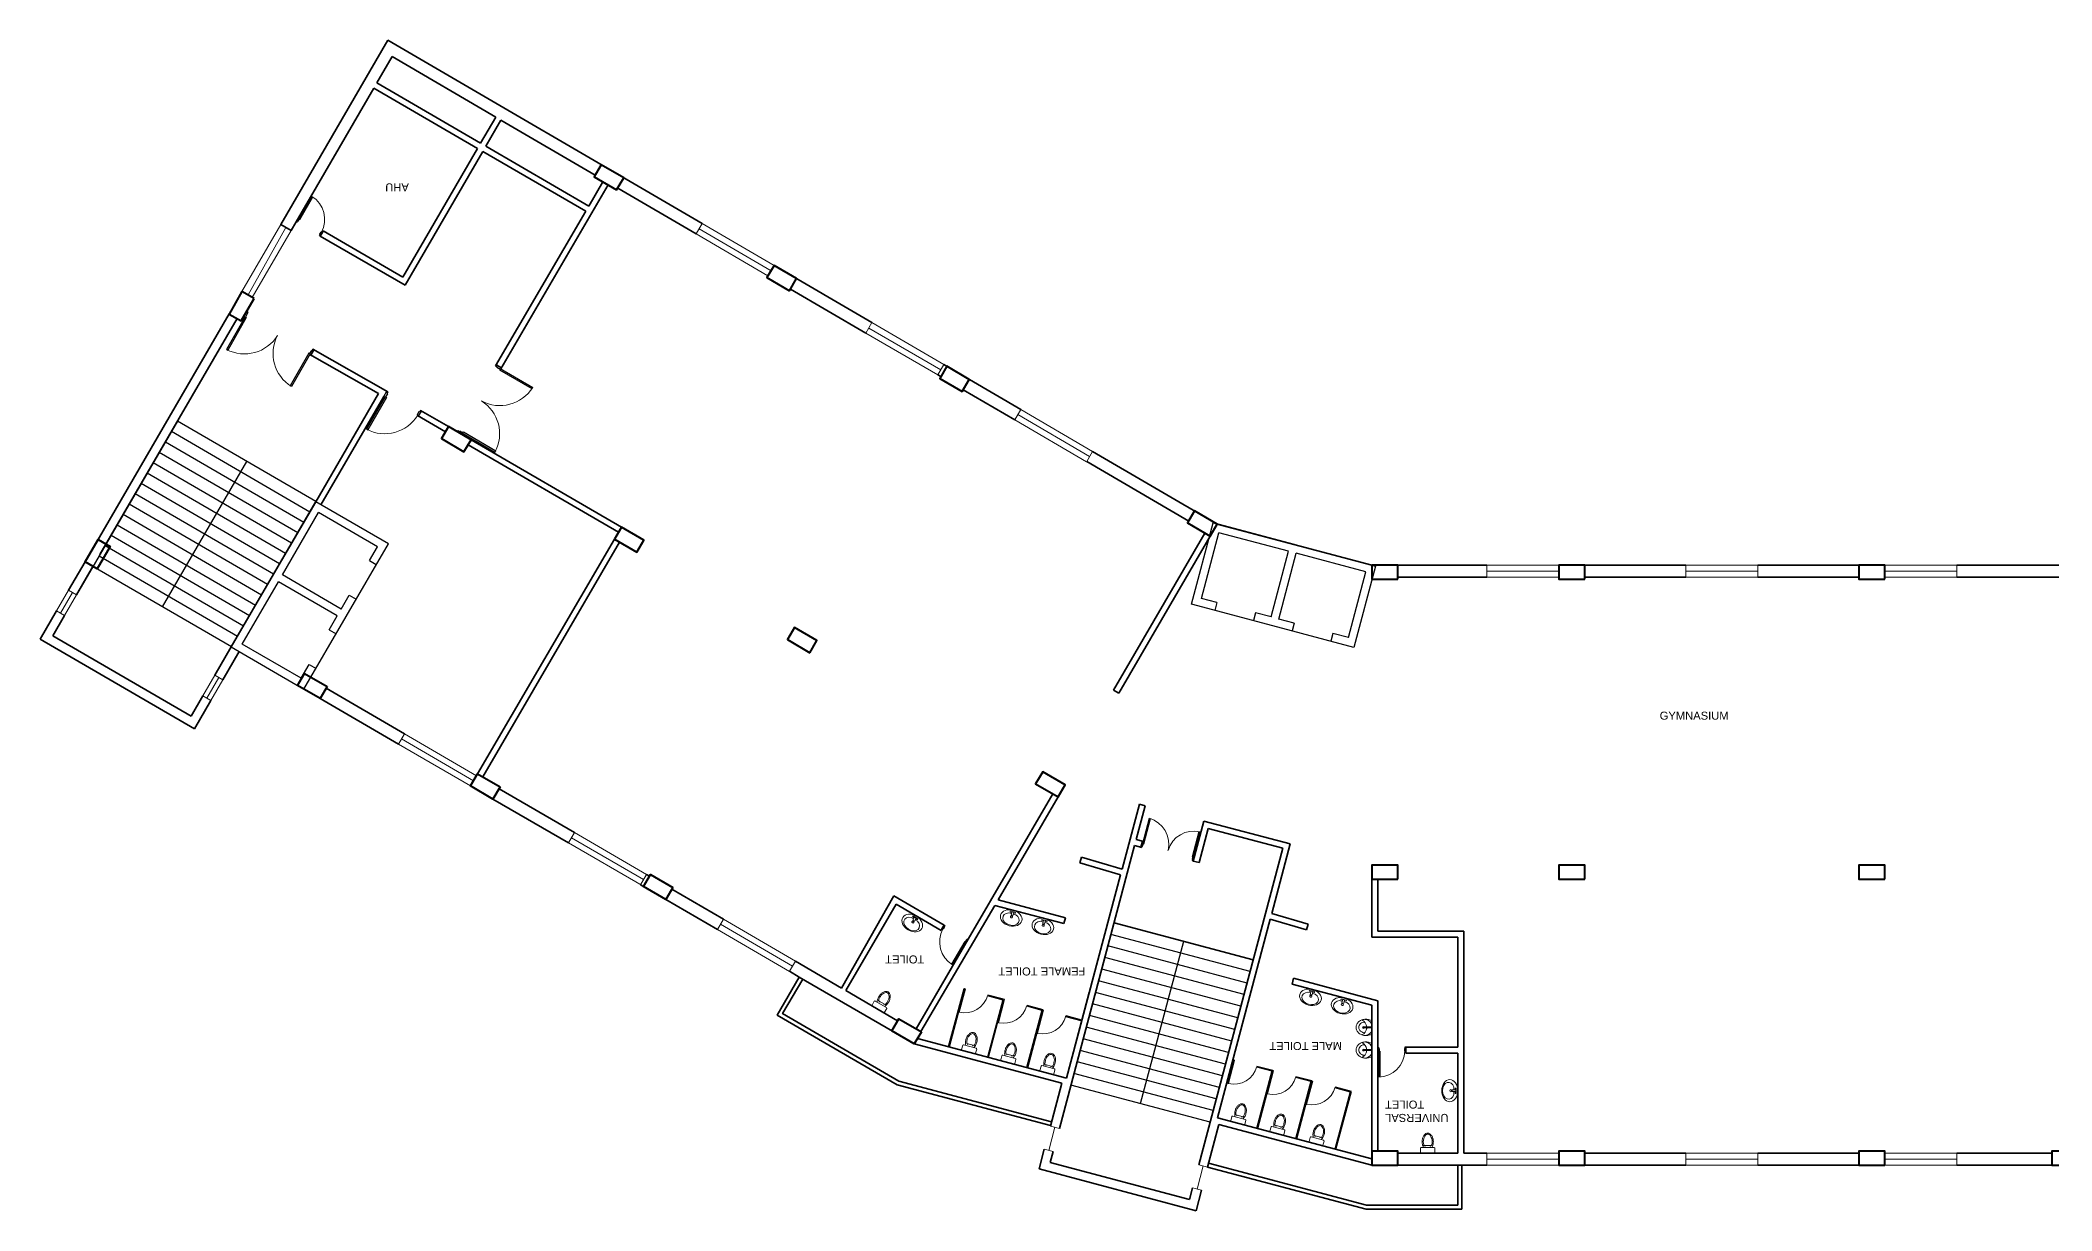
# Model space of a CAD drawing. Header units: millimetres. Extents: x 3079 to 579737, y 1565 to 1161826.
# Drawn here: x 4808 to 55095, y 34547 to 63805 of the extents above; entities that cross this region are included whole.
import ezdxf

# ---------------------------------------------------------------- set-up
doc = ezdxf.new("R2010")
doc.units = ezdxf.units.MM
for name, color, linetype, lineweight in [('1', 7, 'Continuous', 35), ('A_COL', 250, 'Continuous', 40), ('A_ELE1', 250, 'Continuous', 20), ('A_WIN-DOR', 250, 'Continuous', 30), ('DOOR', 250, 'Continuous', 15), ('IG-Area', 250, 'Continuous', 30), ('partition', 253, 'Continuous', 5), ('SILL', 251, 'Continuous', 18), ('TWOWHEELER', 250, 'Continuous', 9), ('WINDOW', 252, 'Continuous', 15)]:
    doc.layers.add(name, color=color, linetype=linetype, lineweight=lineweight)
doc.layers.add('FURNITURE', color=253, linetype='Continuous', lineweight=5, transparency=0.05)
doc.styles.get("Standard").update_dxf_attribs({"font": 'arial.ttf'})

msp = doc.modelspace()

# ---------------------------------------------------------------- linework, layer by layer
for p, q in [((8237, 54281), (5718, 49944)), ((11545, 52012), (8087, 54022)), ((11696, 52272), (8237, 54281)), ((11244, 51493), (7785, 53503)), ((11395, 51753), (7936, 53762)), ((10943, 50975), (7484, 52984)), ((11093, 51234), (7635, 53244)), ((9967, 53276), (7857, 49645)), ((10641, 50456), (7182, 52465)), ((10792, 50715), (7333, 52725)), ((10340, 49937), (6881, 51947)), ((10490, 50197), (7032, 52206)), ((9585, 48639), (11696, 52272)), ((11695, 52270), (10640, 50455)), ((10640, 50455), (11695, 52270)), ((10864, 50441), (11768, 51997)), ((13511, 51215), (11695, 52270)), ((13238, 51143), (11768, 51997)), ((10038, 49418), (6580, 51428)), ((10189, 49678), (6730, 51687)), ((33593, 49710), (34132, 51739)), ((33837, 49852), (34274, 51494)), ((34132, 51739), (36162, 51199)), ((36162, 51199), (34132, 51739)), ((36014, 51032), (34274, 51494)), ((9737, 48900), (6278, 50909)), ((9888, 49159), (6429, 51168)), ((12456, 49400), (13511, 51215)), ((13037, 50797), (13238, 51143)), ((13037, 50797), (13210, 50697)), ((35577, 49389), (36014, 51032)), ((35770, 49337), (36207, 50980)), ((36162, 51199), (38191, 50659)), ((37947, 50518), (36207, 50980)), ((9586, 48640), (6127, 50650)), ((10640, 50455), (9585, 48639)), ((12333, 49587), (10864, 50441)), ((37510, 48875), (37947, 50518)), ((38191, 50659), (37651, 48630)), ((9859, 48711), (10763, 50268)), ((12233, 49414), (10763, 50268)), ((12333, 49587), (12534, 49932)), ((12534, 49932), (12707, 49832)), ((34224, 49749), (33837, 49852)), ((5416, 49426), (5148, 48963)), ((11401, 47584), (12456, 49400)), ((12032, 49068), (12233, 49414)), ((35622, 49170), (33593, 49710)), ((34224, 49749), (34172, 49555)), ((35190, 49492), (35139, 49298)), ((35577, 49389), (35190, 49492)), ((36157, 49235), (35770, 49337)), ((12032, 49068), (12205, 48967)), ((37651, 48630), (35622, 49170)), ((36157, 49235), (36105, 49041)), ((37123, 48978), (37072, 48784)), ((37510, 48875), (37123, 48978)), ((9585, 48639), (11401, 47584)), ((11329, 47857), (9859, 48711)), ((11329, 47857), (11530, 48203)), ((11530, 48203), (11703, 48103)), ((35133, 40820), (31654, 41745)), ((35056, 40530), (31576, 41456)), ((32314, 37224), (33394, 41282)), ((34902, 39950), (31421, 40876)), ((34979, 40240), (31499, 41166)), ((34748, 39370), (31267, 40296)), ((34825, 39660), (31344, 40586)), ((34670, 39080), (31190, 40006)), ((34516, 38500), (31036, 39426)), ((34593, 38790), (31113, 39716)), ((34362, 37920), (30882, 38846)), ((34439, 38210), (30959, 39136)), ((34208, 37341), (30727, 38266)), ((34285, 37631), (30804, 38556)), ((34131, 37051), (30650, 37976)), ((34053, 36761), (30573, 37687)), ((34052, 36761), (30573, 37687))]:
    msp.add_line(p, q)
at = {"layer": '1'}
for p, q in [((13497, 63805), (10822, 59202)), ((13605, 63395), (13223, 62738)), ((21354, 59222), (13497, 63805)), ((16197, 61883), (13605, 63395)), ((13148, 62608), (11205, 59263)), ((15743, 61100), (13148, 62608)), ((15818, 61230), (13223, 62738)), ((16197, 61883), (15818, 61230)), ((16327, 61807), (15948, 61155)), ((18682, 60434), (16327, 61807)), ((15743, 61100), (13875, 57885)), ((15872, 61025), (13929, 57680)), ((18445, 59530), (15872, 61025)), ((18520, 59660), (15948, 61155)), ((19049, 60567), (19049, 60567)), ((19179, 60491), (19179, 60491)), ((19002, 60189), (16322, 55592)), ((18873, 60264), (18520, 59660)), ((21204, 58963), (19244, 60106)), ((18445, 59530), (16192, 55668)), ((10822, 59202), (11082, 59051)), ((11204, 59263), (11082, 59051)), ((11885, 59041), (11810, 58911)), ((13929, 57680), (11810, 58911)), ((13875, 57885), (11885, 59041)), ((25600, 56746), (23152, 58174)), ((25450, 56487), (23563, 57587)), ((9530, 56963), (5928, 50764)), ((9729, 56847), (6302, 50950)), ((9922, 56880), (9894, 56895)), ((9996, 57010), (9968, 57026)), ((13266, 54974), (11548, 55953)), ((11576, 55937), (11650, 56067)), ((13499, 55014), (11623, 56083)), ((16208, 55695), (16338, 55620)), ((27248, 55438), (27320, 55396)), ((29319, 54577), (27398, 55697)), ((11695, 52270), (13266, 54974)), ((11825, 52195), (13396, 54900)), ((13424, 54884), (13396, 54900)), ((29169, 54320), (27883, 55070)), ((14943, 54019), (14237, 54421)), ((15017, 54149), (14312, 54551)), ((15249, 54051), (15233, 54023)), ((15379, 53975), (15362, 53947)), ((15578, 53821), (19340, 51637)), ((15503, 53692), (19265, 51507)), ((34229, 51713), (31117, 53528)), ((30969, 53274), (33520, 51787)), ((15742, 45467), (19164, 51335)), ((33924, 51486), (31643, 47561)), ((34229, 51713), (31773, 47486)), ((34078, 51454), (34078, 51454)), ((38095, 50685), (34229, 51713)), ((15871, 45392), (19293, 51259)), ((5928, 50764), (5519, 50060)), ((6127, 50648), (5718, 49944)), ((6181, 50617), (6181, 50617)), ((38095, 50685), (40970, 50685)), ((38095, 50685), (40970, 50685)), ((38745, 50385), (40970, 50385)), ((42770, 50685), (45945, 50685)), ((42770, 50685), (42795, 50685)), ((43420, 50385), (45945, 50385)), ((47745, 50685), (50920, 50685)), ((47745, 50385), (50270, 50385)), ((50595, 50685), (50295, 50685)), ((50595, 50685), (50920, 50685)), ((52720, 50685), (55270, 50685)), ((52720, 50385), (55270, 50385)), ((5217, 49541), (4808, 48837)), ((5416, 49426), (5123, 48920)), ((4808, 48837), (8663, 46596)), ((5123, 48920), (8580, 46910)), ((9585, 48639), (9176, 47934)), ((9784, 48523), (9374, 47819)), ((8874, 47416), (8580, 46910)), ((9073, 47300), (8663, 46596)), ((13766, 46210), (11804, 47349)), ((13916, 46470), (11957, 47612)), ((31643, 47561), (31773, 47486)), ((16127, 44838), (15986, 44919)), ((18016, 43741), (16127, 44837)), ((18166, 44000), (16278, 45097)), ((28009, 41333), (30125, 44965)), ((28755, 42316), (30431, 45192)), ((32285, 44707), (31854, 43086)), ((32430, 44669), (32205, 43823)), ((32430, 44669), (32285, 44707)), ((33633, 43288), (33897, 44284)), ((36058, 43718), (33897, 44284)), ((32361, 43782), (32205, 43823)), ((32323, 43637), (32361, 43782)), ((33777, 43250), (34004, 44101)), ((35875, 43612), (34004, 44101)), ((32167, 43678), (30285, 36605)), ((30839, 43386), (30801, 43241)), ((31854, 43086), (30839, 43386)), ((32345, 43631), (32167, 43678)), ((33777, 43250), (33633, 43288)), ((35875, 43612), (33770, 35698)), ((35596, 41980), (36058, 43718)), ((20039, 42912), (19966, 42954)), ((31816, 42941), (30465, 37862)), ((31816, 42941), (30801, 43241)), ((38745, 43185), (38095, 43185)), ((38095, 42885), (38095, 41387)), ((38245, 42835), (38245, 41537)), ((19816, 42695), (19888, 42653)), ((20169, 42489), (20169, 42490)), ((20169, 42489), (20450, 42326)), ((20299, 42414), (20299, 42414)), ((21738, 41578), (20451, 42329)), ((20601, 42585), (21888, 41835)), ((24838, 40114), (26151, 42416)), ((26151, 42416), (27404, 41686)), ((28755, 42316), (30437, 41870)), ((24947, 40051), (26206, 42211)), ((26206, 42211), (27329, 41556)), ((26823, 39028), (28674, 42180)), ((28674, 42180), (30399, 41725)), ((30437, 41870), (30399, 41725)), ((35132, 40820), (31654, 41745)), ((34236, 36867), (35557, 41835)), ((36464, 41567), (35557, 41835)), ((36502, 41712), (35596, 41980)), ((26706, 39096), (28009, 41333)), ((27329, 41556), (27404, 41686)), ((28009, 41333), (28009, 41333)), ((36502, 41712), (36464, 41567)), ((38095, 41537), (38095, 41537)), ((38095, 41387), (40245, 41387)), ((38245, 41537), (40395, 41537)), ((40245, 38635), (40245, 41387)), ((40395, 35985), (40395, 41537)), ((23686, 40786), (24838, 40114)), ((23538, 40532), (23784, 40389)), ((23784, 40389), (24735, 39836)), ((26705, 39097), (27606, 40641)), ((27600, 40632), (27600, 40632)), ((36142, 40358), (36103, 40213)), ((36142, 40358), (38245, 39798)), ((24947, 40051), (26243, 39295)), ((27135, 39834), (27136, 39834)), ((27517, 38645), (27903, 40095)), ((27529, 38642), (27915, 40092)), ((27903, 40095), (27915, 40092)), ((27924, 40089), (27936, 40086)), ((28491, 39926), (28878, 39823)), ((28495, 39938), (28893, 39832)), ((28495, 38385), (28878, 39823)), ((28507, 38382), (28893, 39832)), ((28902, 39829), (28914, 39826)), ((30650, 38554), (31034, 40004)), ((36103, 40213), (38095, 39683)), ((38245, 38485), (38245, 39798)), ((29469, 39666), (29856, 39563)), ((29473, 39678), (29871, 39572)), ((29473, 38125), (29856, 39563)), ((29485, 38122), (29871, 39572)), ((30447, 39406), (30450, 39417)), ((30447, 39406), (30834, 39303)), ((30450, 39417), (30837, 39315)), ((38098, 36035), (38095, 39683)), ((26737, 38853), (30465, 37862)), ((26780, 38927), (26781, 38927)), ((26659, 38719), (30349, 37737)), ((34619, 38305), (34649, 38297)), ((34622, 38317), (34664, 38306)), ((34643, 38397), (34643, 38397)), ((34646, 38408), (34646, 38408)), ((38095, 38565), (38095, 38565)), ((38095, 38415), (38095, 38415)), ((38245, 36035), (38245, 38485)), ((38945, 38485), (38945, 38635)), ((38945, 38635), (40245, 38635)), ((38945, 38485), (40245, 38485)), ((40245, 35985), (40245, 38485)), ((30349, 37737), (30063, 36664)), ((35219, 38146), (35606, 38043)), ((35222, 38157), (35621, 38051)), ((35223, 36605), (35606, 38043)), ((35235, 36602), (35621, 38051)), ((36197, 37886), (36584, 37783)), ((36200, 37897), (36599, 37791)), ((36201, 36345), (36584, 37783)), ((36213, 36342), (36599, 37791)), ((37175, 37625), (37562, 37523)), ((37178, 37637), (37577, 37531)), ((37179, 36085), (37562, 37523)), ((37191, 36081), (37577, 37531)), ((34236, 36867), (38095, 35841)), ((34275, 36702), (33992, 35639)), ((34275, 36702), (38095, 35686)), ((29909, 36084), (29778, 35591)), ((30131, 36025), (30059, 35754)), ((33538, 34828), (30059, 35754)), ((34018, 35736), (37967, 34685)), ((40245, 35985), (38745, 35985)), ((40970, 35985), (40395, 35985)), ((45945, 35985), (43420, 35985)), ((50270, 35985), (47745, 35985)), ((50270, 35985), (47745, 35985)), ((50920, 35985), (50920, 35985)), ((50920, 35985), (50920, 35985)), ((55095, 35985), (52720, 35985)), ((55095, 35985), (52720, 35985)), ((33702, 34547), (29778, 35591)), ((33992, 35639), (37954, 34585)), ((40345, 35685), (38095, 35685)), ((40245, 35685), (38095, 35685)), ((38245, 35685), (38245, 35685)), ((40245, 34685), (40245, 35685)), ((40345, 34585), (40345, 35685)), ((40970, 35685), (40345, 35685)), ((45945, 35685), (43420, 35685)), ((47745, 35685), (50270, 35685)), ((50920, 35685), (50270, 35685)), ((52720, 35685), (55095, 35685)), ((33615, 35118), (33538, 34828)), ((33838, 35059), (33702, 34547)), ((40345, 34585), (37954, 34585)), ((40245, 34685), (37967, 34685))]:
    msp.add_line(p, q, dxfattribs=at)
for points in [[(23784, 40389), (23232, 39438), (26234, 37693), (30066, 36674)], [(23871, 40339), (23368, 39474), (26272, 37787), (30092, 36771)], [(24735, 39836), (24735, 39836), (26645, 38726)]]:
    msp.add_lwpolyline(points, dxfattribs=at)
at = {"layer": 'A_COL'}
for points in [[(19218, 60063), (19395, 60365), (18833, 60693), (18657, 60390)], [(23538, 57544), (23714, 57846), (23152, 58174), (22976, 57871)], [(10155, 57353), (9851, 57526), (9529, 56961), (9833, 56788)], [(27857, 55025), (28033, 55327), (27471, 55655), (27295, 55352)], [(15402, 53519), (15578, 53821), (15017, 54149), (14840, 53847)], [(34053, 51411), (34229, 51713), (33668, 52041), (33491, 51739)], [(6255, 51327), (6558, 51151), (6231, 50589), (5929, 50765)], [(19725, 51007), (19901, 51309), (19340, 51637), (19164, 51335)], [(38745, 50335), (38745, 50685), (38095, 50685), (38095, 50335)], [(43420, 50335), (43420, 50685), (42770, 50685), (42770, 50335)], [(50920, 50335), (50920, 50685), (50270, 50685), (50270, 50335)], [(24049, 48495), (24225, 48797), (23663, 49125), (23487, 48822)], [(11980, 47652), (11804, 47349), (11242, 47677), (11418, 47979)], [(16303, 45140), (16127, 44837), (15565, 45165), (15742, 45467)], [(30254, 44890), (30431, 45192), (29869, 45520), (29693, 45217)], [(20626, 42628), (20450, 42326), (19888, 42653), (20064, 42956)], [(38745, 42835), (38745, 43185), (38095, 43185), (38095, 42835)], [(43420, 42835), (43420, 43185), (42770, 43185), (42770, 42835)], [(50920, 42835), (50920, 43185), (50270, 43185), (50270, 42835)], [(26835, 39021), (26659, 38719), (26098, 39046), (26274, 39348)], [(38745, 35685), (38745, 36035), (38095, 36035), (38095, 35685)], [(43420, 35685), (43420, 36035), (42770, 36035), (42770, 35685)], [(50920, 35685), (50920, 36035), (50270, 36035), (50270, 35685)], [(55745, 35685), (55745, 36035), (55095, 36035), (55095, 35685)]]:
    msp.add_lwpolyline(points, close=True, dxfattribs=at)
at = {"layer": 'A_ELE1', "transparency": 33554687}
for centre, radius, start, end in [((11244, 59327), 676, 331.5846, 58.1004), ((9917, 56931), 966, 242.0665, 328.5823), ((11595, 55975), 966, 152.0667, 238.5824), ((11595, 55975), 966, 152.0666, 152.0667), ((16300, 55639), 966, 241.4931, 328.0088), ((13420, 54935), 966, 242.0665, 328.5823), ((15327, 53971), 966, 331.4929, 58.0087), ((16300, 55639), 966, 241.493, 241.4931), ((32344, 43709), 676, 346.8467, 73.3625), ((33650, 43362), 676, 76.8465, 163.3623), ((27969, 41269), 676, 151.5186, 238.0344), ((38247, 38560), 676, 271.742, 358.2578)]:
    msp.add_arc(centre, radius, start, end, dxfattribs=at)
at = {"layer": 'A_WIN-DOR', "transparency": 33554687}
for p, q in [((11272, 59335), (11601, 59901)), ((11294, 59322), (11623, 59888)), ((11257, 59354), (11205, 59263)), ((11277, 59343), (11257, 59354)), ((11277, 59343), (11288, 59363)), ((11224, 59252), (11240, 59280)), ((11240, 59280), (11248, 59275)), ((11248, 59275), (11281, 59330)), ((11790, 58923), (11807, 58950)), ((11798, 58955), (11830, 59011)), ((11807, 58950), (11798, 58955)), ((11839, 59006), (11843, 59013)), ((11843, 59013), (11863, 59002)), ((9928, 56891), (9465, 56077)), ((9960, 56873), (9497, 56060)), ((9894, 56895), (9968, 57026)), ((9922, 56880), (9894, 56895)), ((9922, 56880), (9906, 56851)), ((9985, 56963), (9940, 56884)), ((9968, 57026), (9996, 57010)), ((9996, 57010), (9973, 56970)), ((9973, 56970), (9985, 56963)), ((10741, 56427), (10741, 56427)), ((10741, 56427), (10741, 56427)), ((11523, 55982), (11060, 55169)), ((11555, 55964), (11091, 55151)), ((11548, 55953), (11532, 55924)), ((11588, 56050), (11543, 55971)), ((11548, 55953), (11576, 55937)), ((11576, 55937), (11650, 56067)), ((11600, 56043), (11588, 56050)), ((11623, 56083), (11600, 56043)), ((11650, 56067), (11623, 56083)), ((16208, 55695), (16192, 55668)), ((16192, 55668), (16231, 55645)), ((16338, 55620), (16208, 55695)), ((16231, 55645), (16225, 55633)), ((16225, 55633), (16304, 55587)), ((16292, 55567), (17100, 55096)), ((16310, 55599), (17119, 55127)), ((16322, 55592), (16338, 55620)), ((16322, 55592), (16350, 55576)), ((13431, 54895), (12967, 54082)), ((13462, 54877), (12999, 54064)), ((13396, 54900), (13471, 55030)), ((13424, 54884), (13396, 54900)), ((13424, 54884), (13408, 54855)), ((13488, 54968), (13443, 54888)), ((13471, 55030), (13499, 55014)), ((13499, 55014), (13476, 54974)), ((13476, 54974), (13488, 54968)), ((14277, 54518), (14232, 54438)), ((14244, 54432), (14237, 54420)), ((14237, 54420), (14265, 54405)), ((14265, 54405), (14340, 54535)), ((14289, 54511), (14277, 54518)), ((14312, 54551), (14289, 54511)), ((15839, 54790), (15839, 54790)), ((15839, 54790), (15839, 54790)), ((15233, 54023), (15249, 54051)), ((15362, 53947), (15233, 54023)), ((15249, 54051), (15288, 54028)), ((15288, 54028), (15295, 54039)), ((15295, 54039), (15374, 53993)), ((15379, 53975), (15362, 53947)), ((15367, 53982), (16176, 53510)), ((15379, 53975), (15407, 53958)), ((15386, 54013), (16194, 53542)), ((32369, 43724), (32538, 44357)), ((32394, 43717), (32562, 44350)), ((32371, 43732), (32377, 43755)), ((33611, 43393), (33779, 44026)), ((33636, 43387), (33804, 44020)), ((32350, 43738), (32323, 43637)), ((32345, 43631), (32353, 43662)), ((32371, 43732), (32350, 43738)), ((32353, 43662), (32362, 43659)), ((32362, 43659), (32378, 43721)), ((33002, 43555), (33005, 43564)), ((33002, 43555), (33002, 43555)), ((33005, 43564), (33005, 43564)), ((33610, 43328), (33626, 43389)), ((33619, 43325), (33610, 43328)), ((33611, 43294), (33619, 43325)), ((33660, 43390), (33633, 43288)), ((33638, 43396), (33644, 43418)), ((33638, 43396), (33660, 43390)), ((27370, 41583), (27351, 41595)), ((27375, 41591), (27370, 41583)), ((27415, 41642), (27383, 41586)), ((27423, 41674), (27407, 41646)), ((27407, 41646), (27415, 41642)), ((27919, 41274), (27589, 40709)), ((27941, 41261), (27611, 40695)), ((27937, 41254), (27925, 41234)), ((27965, 41321), (27933, 41266)), ((27937, 41254), (27956, 41242)), ((27956, 41242), (28009, 41333)), ((27973, 41317), (27965, 41321)), ((27989, 41344), (27973, 41317)), ((38245, 38530), (38245, 38635)), ((38267, 38530), (38245, 38530)), ((38267, 38635), (38267, 38603)), ((38267, 38603), (38277, 38603)), ((38267, 38539), (38267, 37884)), ((38267, 38530), (38267, 38507)), ((38277, 38603), (38277, 38539)), ((38293, 38539), (38293, 37884)), ((38922, 38603), (38913, 38603)), ((38913, 38603), (38913, 38539)), ((38922, 38635), (38922, 38603)), ((38922, 38539), (38922, 38530)), ((38922, 38530), (38945, 38530))]:
    msp.add_line(p, q, dxfattribs=at)
at = {"layer": 'A_WIN-DOR'}
for p, q in [((11224, 59252), (11205, 59263)), ((11810, 58911), (11790, 58923)), ((11863, 59002), (11810, 58911)), ((9465, 56077), (9497, 56060)), ((11091, 55151), (11060, 55169)), ((17119, 55127), (17100, 55096)), ((14340, 54535), (14312, 54551)), ((12967, 54082), (12999, 54064)), ((16176, 53510), (16194, 53542)), ((32345, 43631), (32323, 43637)), ((33611, 43294), (33633, 43288)), ((27351, 41595), (27404, 41685)), ((27404, 41685), (27423, 41674)), ((27989, 41344), (28009, 41333)), ((38267, 38635), (38245, 38635)), ((38945, 38635), (38922, 38635)), ((38945, 38530), (38945, 38635))]:
    msp.add_line(p, q, dxfattribs=at)
at = {"layer": 'A_WIN-DOR', "transparency": 33554687}
for points in [[(11272, 59335), (11294, 59322)], [(11839, 59006), (11830, 59011)], [(9928, 56891), (9960, 56873)], [(10741, 56427), (10741, 56427)], [(11555, 55964), (11523, 55982)], [(16310, 55599), (16292, 55567)], [(13431, 54895), (13462, 54877)], [(14244, 54432), (14232, 54438)], [(15839, 54790), (15839, 54790)], [(15367, 53982), (15386, 54013)], [(32369, 43724), (32394, 43717)], [(33002, 43555), (33002, 43555)], [(33636, 43387), (33611, 43393)], [(27375, 41591), (27383, 41586)], [(27941, 41261), (27919, 41274)], [(38267, 38539), (38293, 38539)], [(38922, 38539), (38913, 38539)]]:
    msp.add_lwpolyline(points, dxfattribs=at)
at = {"layer": 'DOOR'}
for p, q in [((27924, 40089), (27770, 39509)), ((27936, 40086), (27782, 39506)), ((27924, 40089), (27936, 40086)), ((28902, 39829), (28748, 39249)), ((28914, 39826), (28760, 39246)), ((28902, 39829), (28914, 39826)), ((27770, 39509), (27782, 39506)), ((28748, 39249), (28760, 39246)), ((29879, 39565), (29725, 38985)), ((29891, 39562), (29737, 38982)), ((29879, 39565), (29891, 39562)), ((29725, 38985), (29737, 38982)), ((34652, 38309), (34498, 37729)), ((34664, 38306), (34510, 37726)), ((34652, 38309), (34664, 38306)), ((34498, 37729), (34510, 37726)), ((35630, 38049), (35476, 37469)), ((35642, 38046), (35488, 37466)), ((35630, 38049), (35642, 38046)), ((36608, 37789), (36454, 37209)), ((36620, 37786), (36466, 37206)), ((36608, 37789), (36620, 37786)), ((35476, 37469), (35488, 37466)), ((36454, 37209), (36466, 37206))]:
    msp.add_line(p, q, dxfattribs=at)
at = {"layer": 'FURNITURE'}
for p, q in [((26642, 41843), (26581, 41879)), ((26618, 41891), (26632, 41915)), ((26657, 41868), (26618, 41891)), ((26668, 41886), (26624, 41810)), ((26632, 41915), (26749, 41847)), ((26706, 41863), (26662, 41788)), ((26706, 41863), (26668, 41886)), ((26742, 41784), (26681, 41820)), ((26735, 41823), (26695, 41846)), ((26749, 41847), (26735, 41823)), ((29089, 41974), (29020, 41992)), ((29052, 42014), (29059, 42041)), ((29096, 42002), (29052, 42014)), ((29059, 42041), (29190, 42006)), ((29102, 42022), (29079, 41938)), ((29144, 42011), (29102, 42022)), ((29144, 42011), (29122, 41927)), ((29201, 41944), (29131, 41963)), ((29183, 41979), (29139, 41991)), ((29190, 42006), (29183, 41979)), ((29880, 41763), (29811, 41782)), ((29844, 41803), (29851, 41830)), ((29888, 41792), (29844, 41803)), ((29851, 41830), (29982, 41795)), ((29893, 41812), (29871, 41727)), ((29936, 41800), (29893, 41812)), ((29936, 41800), (29913, 41716)), ((29992, 41734), (29923, 41752)), ((29975, 41769), (29931, 41780)), ((29982, 41795), (29975, 41769)), ((25658, 39782), (25604, 39688)), ((25963, 39625), (25683, 39788)), ((25931, 39702), (25766, 39798)), ((25781, 39771), (25789, 39785)), ((25787, 39767), (25781, 39771)), ((25795, 39781), (25787, 39767)), ((25789, 39785), (25795, 39781)), ((36569, 39992), (36500, 40010)), ((36532, 40032), (36539, 40059)), ((36576, 40020), (36532, 40032)), ((36539, 40059), (36670, 40024)), ((36582, 40040), (36559, 39956)), ((36624, 40029), (36582, 40040)), ((36624, 40029), (36602, 39945)), ((36681, 39962), (36612, 39981)), ((36663, 39997), (36619, 40009)), ((36670, 40024), (36663, 39997)), ((37360, 39781), (37291, 39800)), ((37324, 39821), (37331, 39848)), ((37368, 39810), (37324, 39821)), ((37331, 39848), (37462, 39814)), ((37373, 39830), (37351, 39745)), ((37416, 39818), (37373, 39830)), ((37416, 39818), (37394, 39734)), ((37472, 39752), (37403, 39770)), ((37455, 39787), (37411, 39798)), ((37462, 39814), (37455, 39787)), ((25611, 39664), (25890, 39500)), ((25902, 39719), (25894, 39705)), ((25894, 39705), (25900, 39701)), ((25900, 39701), (25908, 39715)), ((25908, 39715), (25902, 39719)), ((25915, 39507), (25969, 39600)), ((38085, 39305), (38085, 38955)), ((28155, 38677), (27970, 38726)), ((37969, 39142), (37909, 39142)), ((37969, 39118), (37909, 39118)), ((38085, 39142), (37987, 39142)), ((37987, 39135), (37987, 39135)), ((37987, 39125), (37987, 39125)), ((38085, 39142), (37988, 39142)), ((38085, 39118), (37988, 39118)), ((38085, 39118), (37988, 39118)), ((38095, 39135), (38085, 39135)), ((38095, 39125), (38085, 39125)), ((38085, 38740), (38085, 38390)), ((38095, 39135), (38095, 39125)), ((27871, 38682), (27843, 38577)), ((27856, 38555), (28169, 38472)), ((28206, 38611), (27893, 38695)), ((27991, 38704), (27996, 38719)), ((27998, 38702), (27991, 38704)), ((27996, 38719), (28002, 38718)), ((28002, 38718), (27998, 38702)), ((28122, 38686), (28118, 38670)), ((28118, 38670), (28125, 38668)), ((28129, 38684), (28122, 38686)), ((28125, 38668), (28129, 38684)), ((28191, 38485), (28219, 38589)), ((28849, 38422), (28821, 38317)), ((28834, 38295), (29147, 38212)), ((29184, 38351), (28871, 38434)), ((29133, 38417), (28948, 38466)), ((28969, 38444), (28974, 38459)), ((28976, 38442), (28969, 38444)), ((28974, 38459), (28980, 38458)), ((28980, 38458), (28976, 38442)), ((29100, 38426), (29096, 38410)), ((29096, 38410), (29103, 38408)), ((29107, 38424), (29100, 38426)), ((29103, 38408), (29107, 38424)), ((29169, 38225), (29197, 38329)), ((37969, 38577), (37909, 38577)), ((37969, 38553), (37909, 38553)), ((38085, 38577), (37987, 38577)), ((37987, 38570), (37987, 38570)), ((37987, 38560), (37987, 38560)), ((38085, 38577), (37988, 38577)), ((38085, 38553), (37988, 38553)), ((38085, 38553), (37988, 38553)), ((38095, 38570), (38085, 38570)), ((38095, 38560), (38085, 38560)), ((38095, 38570), (38095, 38560)), ((29827, 38162), (29799, 38057)), ((29812, 38035), (30125, 37952)), ((30162, 38091), (29849, 38174)), ((30111, 38157), (29926, 38206)), ((29947, 38184), (29952, 38199)), ((29954, 38182), (29947, 38184)), ((29952, 38199), (29958, 38197)), ((29958, 38197), (29954, 38182)), ((30078, 38165), (30074, 38150)), ((30074, 38150), (30081, 38148)), ((30085, 38164), (30078, 38165)), ((30081, 38148), (30085, 38164)), ((30147, 37965), (30175, 38069)), ((40201, 37569), (40114, 37569)), ((40201, 37524), (40114, 37524)), ((40151, 37569), (40151, 37640)), ((40151, 37453), (40151, 37524)), ((40180, 37569), (40180, 37614)), ((40180, 37614), (40208, 37614)), ((40180, 37479), (40180, 37524)), ((40208, 37479), (40180, 37479)), ((40201, 37524), (40201, 37569)), ((40208, 37614), (40208, 37479)), ((34599, 36901), (34571, 36797)), ((34584, 36775), (34897, 36692)), ((34934, 36831), (34621, 36914)), ((34883, 36897), (34698, 36946)), ((34719, 36923), (34723, 36939)), ((34726, 36922), (34719, 36923)), ((34723, 36939), (34730, 36937)), ((34730, 36937), (34726, 36922)), ((34850, 36905), (34846, 36890)), ((34846, 36890), (34853, 36888)), ((34857, 36903), (34850, 36905)), ((34853, 36888), (34857, 36903)), ((34919, 36704), (34947, 36809)), ((35577, 36641), (35549, 36537)), ((35562, 36515), (35875, 36432)), ((35912, 36571), (35599, 36654)), ((35861, 36636), (35676, 36686)), ((35697, 36663), (35701, 36679)), ((35704, 36661), (35697, 36663)), ((35701, 36679), (35708, 36677)), ((35708, 36677), (35704, 36661)), ((35828, 36645), (35824, 36629)), ((35824, 36629), (35831, 36628)), ((35835, 36643), (35828, 36645)), ((35831, 36628), (35835, 36643)), ((35897, 36444), (35925, 36549)), ((36555, 36381), (36527, 36277)), ((36540, 36255), (36853, 36171)), ((36890, 36311), (36577, 36394)), ((36839, 36376), (36654, 36426)), ((36675, 36403), (36679, 36419)), ((36682, 36401), (36675, 36403)), ((36679, 36419), (36686, 36417)), ((36686, 36417), (36682, 36401)), ((36806, 36385), (36802, 36369)), ((36802, 36369), (36809, 36368)), ((36813, 36383), (36806, 36385)), ((36809, 36368), (36813, 36383)), ((36875, 36184), (36903, 36289)), ((39315, 36111), (39315, 36003)), ((39657, 36129), (39333, 36129)), ((39333, 35985), (39657, 35985)), ((39590, 36180), (39399, 36180)), ((39426, 36163), (39426, 36180)), ((39426, 36180), (39433, 36180)), ((39433, 36163), (39426, 36163)), ((39433, 36180), (39433, 36163)), ((39557, 36180), (39557, 36163)), ((39564, 36180), (39557, 36180)), ((39557, 36163), (39564, 36163)), ((39564, 36163), (39564, 36180)), ((39675, 36003), (39675, 36111))]:
    msp.add_line(p, q, dxfattribs=at)
for centre, radius in [((37888, 39130), 23.7), ((37978, 39130), 14.9), ((37888, 38565), 23.7), ((37978, 38565), 14.9)]:
    msp.add_circle(centre, radius, dxfattribs=at)
for centre, radius, start, end in [((25674, 39773), 18, 59.7481, 149.7481), ((25966, 39761), 233, 164.8212, 180.6515), ((26060, 39736), 330, 149.7481, 164.8212), ((25966, 39761), 204, 164.8212, 169.5721), ((26060, 39736), 301, 149.7481, 164.8212), ((26060, 39736), 330, 134.6749, 149.7481), ((26060, 39736), 301, 134.6749, 149.7481), ((25992, 39805), 233, 116.7165, 134.6749), ((25992, 39805), 204, 116.7165, 134.6749), ((25960, 39868), 162, 92.2478, 116.7165), ((25960, 39868), 134, 92.2478, 116.7165), ((25732, 39927), 301, 314.6749, 329.7481), ((25957, 39937), 93.1, 59.7481, 92.2478), ((25957, 39937), 64.3, 59.7481, 92.2478), ((25732, 39927), 330, 314.6749, 329.7481), ((25957, 39937), 64.3, 27.2483, 59.7481), ((25732, 39927), 301, 329.7481, 344.8212), ((25957, 39937), 93.1, 27.2483, 59.7481), ((25896, 39905), 134, 2.7796, 27.2483), ((25732, 39927), 330, 329.7481, 344.8212), ((25825, 39902), 204, 344.8212, 2.7796), ((25896, 39905), 162, 2.7796, 27.2483), ((25825, 39902), 233, 344.8212, 2.7796), ((25620, 39679), 18, 149.7481, 239.7481), ((25899, 39516), 18, 239.7481, 329.7481), ((25800, 39858), 233, 298.8446, 314.6749), ((25800, 39858), 204, 309.924, 314.6749), ((25954, 39609), 18, 329.7481, 59.7481), ((37910, 39114), 210, 130.2027, 153.8996), ((37931, 39088), 243, 109.3112, 130.2027), ((37910, 39114), 145, 130.2027, 153.8996), ((37931, 39088), 178, 109.3112, 130.2027), ((37770, 39134), 199, 2.263, 66.692), ((37945, 39048), 285, 90.0477, 109.3112), ((37945, 39048), 220, 97.0617, 109.3112), ((37898, 39104), 229, 35.5197, 83.8921), ((37945, 39048), 285, 70.7841, 90.0477), ((37923, 38813), 517, 71.8392, 77.0814), ((28270, 38744), 330, 165.1045, 180.1776), ((28173, 38744), 233, 180.1776, 196.0079), ((28270, 38744), 330, 150.0314, 165.1045), ((28270, 38744), 301, 165.1045, 180.1776), ((28173, 38744), 204, 180.1776, 184.9285), ((28270, 38744), 301, 150.0314, 165.1045), ((28186, 38792), 233, 132.073, 150.0314), ((28186, 38792), 204, 132.073, 150.0314), ((28139, 38845), 162, 107.6043, 132.073), ((28139, 38845), 134, 107.6043, 132.073), ((28118, 38911), 93.1, 75.1045, 107.6043), ((28118, 38911), 64.3, 75.1045, 107.6043), ((28118, 38911), 64.3, 42.6047, 75.1045), ((28118, 38911), 93.1, 42.6047, 75.1045), ((27903, 38842), 301, 330.0314, 345.1045), ((28067, 38864), 134, 18.136, 42.6047), ((28067, 38864), 162, 18.136, 42.6047), ((27903, 38842), 330, 330.0314, 345.1045), ((28000, 38842), 204, 0.1776, 18.136), ((27903, 38842), 301, 345.1045, 0.1776), ((28000, 38842), 233, 0.1776, 18.136), ((27903, 38842), 330, 345.1045, 0.1776), ((29117, 38585), 162, 107.6043, 132.073), ((29096, 38651), 93.1, 75.1045, 107.6043), ((29096, 38651), 93.1, 42.6047, 75.1045), ((37876, 39130), 173, 153.8996, 180.0477), ((37876, 39130), 173, 180.0477, 206.1958), ((37910, 39146), 210, 206.1958, 229.8926), ((37876, 39130), 108, 153.8996, 180.0477), ((37876, 39130), 108, 180.0477, 206.1958), ((37931, 39172), 243, 229.8926, 250.7841), ((37931, 38523), 243, 109.3112, 130.2027), ((37910, 39146), 145, 206.1958, 229.8926), ((37931, 39172), 178, 229.8926, 250.7841), ((37770, 39126), 199, 293.4034, 357.8323), ((37770, 38569), 199, 2.263, 66.692), ((37945, 39212), 285, 250.7841, 270.0477), ((37945, 38483), 285, 90.0477, 109.3112), ((37945, 39212), 220, 250.7841, 263.0337), ((37888, 39130), 14.1, 90.0477, 270.0477), ((37888, 39130), 14.1, 270.0477, 90.0477), ((37898, 39155), 229, 274.8869, 324.6725), ((37898, 38539), 229, 35.5197, 83.8921), ((37945, 39212), 285, 270.0477, 289.3112), ((37945, 38483), 285, 70.7841, 90.0477), ((37978, 39130), 10, 90.0477, 270.0477), ((37978, 39130), 10, 90.0477, 270.0477), ((37978, 39130), 10, 270.0477, 90.0477), ((37978, 39130), 10, 270.0477, 90.0477), ((37923, 39446), 517, 283.0139, 288.2562), ((37923, 38249), 517, 71.8392, 77.0814), ((27860, 38573), 18, 165.1045, 255.1045), ((27888, 38677), 18, 75.1045, 165.1045), ((27987, 38793), 233, 314.2011, 330.0314), ((27987, 38793), 204, 325.2805, 330.0314), ((28173, 38490), 18, 255.1045, 345.1045), ((28201, 38594), 18, 345.1045, 75.1045), ((28838, 38313), 18, 165.1045, 255.1045), ((28866, 38417), 18, 75.1045, 165.1045), ((29248, 38484), 330, 165.1045, 180.1776), ((29151, 38484), 233, 180.1776, 196.0079), ((29248, 38484), 330, 150.0314, 165.1045), ((29248, 38484), 301, 165.1045, 180.1776), ((29151, 38484), 204, 180.1776, 184.9285), ((29248, 38484), 301, 150.0314, 165.1045), ((29164, 38532), 233, 132.073, 150.0314), ((29164, 38532), 204, 132.073, 150.0314), ((29117, 38585), 134, 107.6043, 132.073), ((29096, 38651), 64.3, 75.1045, 107.6043), ((29096, 38651), 64.3, 42.6047, 75.1045), ((28965, 38533), 233, 314.2011, 330.0314), ((28965, 38533), 204, 325.2805, 330.0314), ((28881, 38582), 301, 330.0314, 345.1045), ((29045, 38604), 134, 18.136, 42.6047), ((29151, 38229), 18, 255.1045, 345.1045), ((29045, 38604), 162, 18.136, 42.6047), ((28881, 38582), 330, 330.0314, 345.1045), ((28978, 38582), 204, 0.1776, 18.136), ((28881, 38582), 301, 345.1045, 0.1776), ((29179, 38334), 18, 345.1045, 75.1045), ((28978, 38582), 233, 0.1776, 18.136), ((28881, 38582), 330, 345.1045, 0.1776), ((30226, 38224), 330, 165.1045, 180.1776), ((30129, 38223), 233, 180.1776, 196.0079), ((30226, 38224), 330, 150.0314, 165.1045), ((30226, 38224), 301, 165.1045, 180.1776), ((30129, 38223), 204, 180.1776, 184.9285), ((30226, 38224), 301, 150.0314, 165.1045), ((30142, 38272), 233, 132.073, 150.0314), ((30142, 38272), 204, 132.073, 150.0314), ((30095, 38325), 162, 107.6043, 132.073), ((30095, 38325), 134, 107.6043, 132.073), ((30074, 38391), 93.1, 75.1045, 107.6043), ((30074, 38391), 64.3, 75.1045, 107.6043), ((30074, 38391), 64.3, 42.6047, 75.1045), ((30074, 38391), 93.1, 42.6047, 75.1045), ((29859, 38321), 301, 330.0314, 345.1045), ((30023, 38344), 134, 18.136, 42.6047), ((30023, 38344), 162, 18.136, 42.6047), ((29859, 38321), 330, 330.0314, 345.1045), ((29956, 38322), 204, 0.1776, 18.136), ((29859, 38321), 301, 345.1045, 0.1776), ((29956, 38322), 233, 0.1776, 18.136), ((29859, 38321), 330, 345.1045, 0.1776), ((37876, 38565), 173, 153.8996, 180.0477), ((37876, 38565), 173, 180.0477, 206.1958), ((37910, 38549), 210, 130.2027, 153.8996), ((37910, 38581), 210, 206.1958, 229.8926), ((37876, 38565), 108, 153.8996, 180.0477), ((37876, 38565), 108, 180.0477, 206.1958), ((37931, 38607), 243, 229.8926, 250.7841), ((37910, 38549), 145, 130.2027, 153.8996), ((37910, 38581), 145, 206.1958, 229.8926), ((37931, 38523), 178, 109.3112, 130.2027), ((37931, 38607), 178, 229.8926, 250.7841), ((37770, 38561), 199, 293.4034, 357.8323), ((37945, 38647), 285, 250.7841, 270.0477), ((37945, 38483), 220, 97.0617, 109.3112), ((37945, 38647), 220, 250.7841, 263.0337), ((37888, 38565), 14.1, 90.0477, 270.0477), ((37888, 38565), 14.1, 270.0477, 90.0477), ((37898, 38590), 229, 274.8869, 324.6725), ((37945, 38647), 285, 270.0477, 289.3112), ((37978, 38565), 10, 90.0477, 270.0477), ((37978, 38565), 10, 90.0477, 270.0477), ((37978, 38565), 10, 270.0477, 90.0477), ((37978, 38565), 10, 270.0477, 90.0477), ((37923, 38881), 517, 283.0139, 288.2562), ((29816, 38053), 18, 165.1045, 255.1045), ((29844, 38157), 18, 75.1045, 165.1045), ((29943, 38273), 233, 314.2011, 330.0314), ((29943, 38273), 204, 325.2805, 330.0314), ((30129, 37969), 18, 255.1045, 345.1045), ((30157, 38074), 18, 345.1045, 75.1045), ((34867, 37064), 162, 107.6043, 132.073), ((34846, 37130), 93.1, 75.1045, 107.6043), ((34846, 37130), 93.1, 42.6047, 75.1045), ((34588, 36792), 18, 165.1045, 255.1045), ((34616, 36897), 18, 75.1045, 165.1045), ((34998, 36964), 330, 165.1045, 180.1776), ((34901, 36963), 233, 180.1776, 196.0079), ((34998, 36964), 330, 150.0314, 165.1045), ((34998, 36964), 301, 165.1045, 180.1776), ((34901, 36963), 204, 180.1776, 184.9285), ((34998, 36964), 301, 150.0314, 165.1045), ((34914, 37012), 233, 132.073, 150.0314), ((34914, 37012), 204, 132.073, 150.0314), ((34867, 37064), 134, 107.6043, 132.073), ((34846, 37130), 64.3, 75.1045, 107.6043), ((34846, 37130), 64.3, 42.6047, 75.1045), ((34715, 37013), 233, 314.2011, 330.0314), ((34715, 37013), 204, 325.2805, 330.0314), ((34631, 37061), 301, 330.0314, 345.1045), ((34795, 37084), 134, 18.136, 42.6047), ((34795, 37084), 162, 18.136, 42.6047), ((34631, 37061), 330, 330.0314, 345.1045), ((34728, 37062), 204, 0.1776, 18.136), ((34631, 37061), 301, 345.1045, 0.1776), ((34929, 36813), 18, 345.1045, 75.1045), ((34728, 37062), 233, 0.1776, 18.136), ((34631, 37061), 330, 345.1045, 0.1776), ((35976, 36703), 330, 165.1045, 180.1776), ((35976, 36703), 330, 150.0314, 165.1045), ((35976, 36703), 301, 165.1045, 180.1776), ((35976, 36703), 301, 150.0314, 165.1045), ((35892, 36752), 233, 132.073, 150.0314), ((35892, 36752), 204, 132.073, 150.0314), ((35845, 36804), 162, 107.6043, 132.073), ((35845, 36804), 134, 107.6043, 132.073), ((35824, 36870), 93.1, 75.1045, 107.6043), ((35824, 36870), 64.3, 75.1045, 107.6043), ((35824, 36870), 64.3, 42.6047, 75.1045), ((35824, 36870), 93.1, 42.6047, 75.1045), ((35609, 36801), 301, 330.0314, 345.1045), ((35773, 36823), 134, 18.136, 42.6047), ((35773, 36823), 162, 18.136, 42.6047), ((35609, 36801), 330, 330.0314, 345.1045), ((35706, 36801), 204, 0.1776, 18.136), ((35609, 36801), 301, 345.1045, 0.1776), ((35706, 36801), 233, 0.1776, 18.136), ((35609, 36801), 330, 345.1045, 0.1776), ((34901, 36709), 18, 255.1045, 345.1045), ((35566, 36532), 18, 165.1045, 255.1045), ((35594, 36637), 18, 75.1045, 165.1045), ((35879, 36703), 233, 180.1776, 196.0079), ((35879, 36703), 204, 180.1776, 184.9285), ((35693, 36753), 233, 314.2011, 330.0314), ((35693, 36753), 204, 325.2805, 330.0314), ((35879, 36449), 18, 255.1045, 345.1045), ((35907, 36553), 18, 345.1045, 75.1045), ((36544, 36272), 18, 165.1045, 255.1045), ((36572, 36376), 18, 75.1045, 165.1045), ((36954, 36443), 330, 165.1045, 180.1776), ((36857, 36443), 233, 180.1776, 196.0079), ((36954, 36443), 330, 150.0314, 165.1045), ((36954, 36443), 301, 165.1045, 180.1776), ((36857, 36443), 204, 180.1776, 184.9285), ((36954, 36443), 301, 150.0314, 165.1045), ((36870, 36492), 233, 132.073, 150.0314), ((36870, 36492), 204, 132.073, 150.0314), ((36823, 36544), 162, 107.6043, 132.073), ((36823, 36544), 134, 107.6043, 132.073), ((36802, 36610), 93.1, 75.1045, 107.6043), ((36802, 36610), 64.3, 75.1045, 107.6043), ((36802, 36610), 64.3, 42.6047, 75.1045), ((36802, 36610), 93.1, 42.6047, 75.1045), ((36671, 36493), 233, 314.2011, 330.0314), ((36671, 36493), 204, 325.2805, 330.0314), ((36587, 36541), 301, 330.0314, 345.1045), ((36751, 36563), 134, 18.136, 42.6047), ((36751, 36563), 162, 18.136, 42.6047), ((36587, 36541), 330, 330.0314, 345.1045), ((36684, 36541), 204, 0.1776, 18.136), ((36587, 36541), 301, 345.1045, 0.1776), ((36885, 36293), 18, 345.1045, 75.1045), ((36684, 36541), 233, 0.1776, 18.136), ((36587, 36541), 330, 345.1045, 0.1776), ((39685, 36274), 330, 164.9269, 180.0001), ((39685, 36274), 330, 180.0001, 195.0732), ((39591, 36299), 233, 146.9685, 164.9269), ((39685, 36274), 301, 164.9269, 180.0001), ((39685, 36274), 301, 180.0001, 195.0732), ((39591, 36299), 204, 146.9685, 164.9269), ((39532, 36338), 162, 122.4999, 146.9685), ((39532, 36338), 134, 122.4999, 146.9685), ((39495, 36396), 93.1, 90.0001, 122.4999), ((39495, 36396), 64.3, 90.0001, 122.4999), ((39495, 36396), 93.1, 57.5003, 90.0001), ((39495, 36396), 64.3, 57.5003, 90.0001), ((39457, 36338), 134, 33.0316, 57.5003), ((39457, 36338), 162, 33.0316, 57.5003), ((39398, 36299), 204, 15.0732, 33.0316), ((39398, 36299), 233, 15.0732, 33.0316), ((39305, 36274), 301, 0.0001, 15.0732), ((39305, 36274), 301, 344.9269, 0.0001), ((39305, 36274), 330, 0.0001, 15.0732), ((39305, 36274), 330, 344.9269, 0.0001), ((36857, 36189), 18, 255.1045, 345.1045), ((39333, 36111), 18, 90.0001, 180.0001), ((39333, 36003), 18, 180.0001, 270.0001), ((39591, 36249), 233, 195.0732, 210.9035), ((39591, 36249), 204, 195.0732, 199.8241), ((39398, 36249), 204, 340.1761, 344.9269), ((39398, 36249), 233, 329.0967, 344.9269), ((39657, 36111), 18, 0.0001, 90.0001), ((39657, 36003), 18, 270.0001, 0.0001)]:
    msp.add_arc(centre, radius, start, end, dxfattribs=at)
for centre, major_axis, start_param, end_param in [((26608, 41739), (-239, 139), 1.570796326794886, 7.853981633974473), ((26593, 41714), (-182, 106), -1.109185, 4.250778), ((26621, 41762), (24.7, -14.4), -1.570796, 4.712389), ((26648, 41808), (22.5, -13.1), 3.694408, 5.73037), ((29083, 41865), (-267, 71), 1.570796326794886, 7.853981633974473), ((29075, 41837), (-203, 54), -1.109185, 4.250778), ((29089, 41891), (27.6, -7.3), -1.570796, 4.712389), ((29103, 41942), (25.1, -6.7), 3.694408, 5.73037), ((29874, 41655), (-267, 71), 1.570796326794886, 7.853981633974473), ((29867, 41626), (-203, 54), -1.109185, 4.250778), ((29881, 41680), (27.6, -7.3), -1.570796, 4.712389), ((29895, 41731), (25.1, -6.7), 3.694408, 5.73037), ((36563, 39883), (-267, 71), 1.570796326794886, 7.853981633974473), ((36555, 39855), (-203, 54), -1.109185, 4.250778), ((36570, 39909), (27.6, -7.3), -1.570796, 4.712389), ((36583, 39960), (25.1, -6.7), 3.694408, 5.73037), ((37354, 39673), (-267, 71), 1.570796326794886, 7.853981633974473), ((37347, 39644), (-203, 54), -1.109185, 4.250778), ((37375, 39749), (25.1, -6.7), 3.694408, 5.73037), ((37361, 39698), (27.6, -7.3), -1.570796, 4.712389), ((40045, 37547), (0, 277), 1.570796326794886, 7.853981633974473), ((40015, 37547), (0, 210), -1.109185, 4.250778), ((40071, 37546), (0, -28.6), -1.570796, 4.712389), ((40124, 37547), (0, -26), 3.694408, 5.73037)]:
    msp.add_ellipse(centre, major_axis=major_axis, ratio=0.723214, start_param=start_param, end_param=end_param, dxfattribs=at)
at = {"layer": 'partition'}
for centre in [(27915, 40092), (28893, 39832), (29870, 39567), (34643, 38311), (35621, 38051), (36599, 37791)]:
    msp.add_arc(centre, 600, 257.2058, 345.1045, dxfattribs=at)
at = {"layer": 'SILL'}
for p, q in [((10822, 59202), (9851, 57526)), ((11082, 59051), (10110, 57376)), ((21204, 58963), (23001, 57915)), ((21354, 59222), (23153, 58174)), ((25450, 56487), (27248, 55438)), ((25600, 56746), (27398, 55697)), ((29169, 54320), (30968, 53271)), ((29319, 54577), (31118, 53528)), ((40970, 50685), (42770, 50685)), ((40970, 50385), (42770, 50385)), ((47745, 50685), (45945, 50685)), ((45945, 50385), (47745, 50385)), ((52720, 50685), (50920, 50685)), ((52720, 50385), (50920, 50385)), ((5519, 50060), (5217, 49541)), ((5718, 49944), (5416, 49426)), ((8874, 47416), (9176, 47934)), ((9073, 47300), (9374, 47819)), ((13916, 46470), (15715, 45421)), ((13766, 46210), (15565, 45165)), ((18166, 44000), (19966, 42954)), ((18016, 43741), (19852, 42674)), ((21888, 41835), (23686, 40786)), ((21738, 41578), (23536, 40529)), ((40970, 35985), (42770, 35985)), ((45945, 35985), (47745, 35985)), ((52720, 35985), (50920, 35985)), ((40970, 35685), (42770, 35685)), ((45945, 35685), (47745, 35685)), ((52720, 35685), (50920, 35685))]:
    msp.add_line(p, q, dxfattribs=at)
at = {"layer": 'TWOWHEELER'}
msp.add_arc((48830, 60502), 10500, 249.2116, 249.2117, dxfattribs=at)
at = {"layer": 'WINDOW'}
for p, q in [((10952, 59127), (10003, 57439)), ((10822, 59202), (11082, 59051)), ((21204, 58963), (21354, 59222)), ((21279, 59093), (23077, 58044)), ((23001, 57915), (23153, 58174)), ((9851, 57526), (10154, 57351)), ((25450, 56487), (25600, 56746)), ((25523, 56612), (27322, 55567)), ((27248, 55438), (27398, 55697)), ((29169, 54320), (29319, 54577)), ((29244, 54449), (31043, 53400)), ((30969, 53274), (31118, 53528)), ((40970, 50685), (40970, 50385)), ((40970, 50535), (42770, 50535)), ((45945, 50685), (45945, 50385)), ((47745, 50535), (45945, 50535)), ((47745, 50685), (47745, 50385)), ((50920, 50685), (50920, 50385)), ((52720, 50535), (50920, 50535)), ((52720, 50685), (52720, 50385)), ((5317, 49483), (5618, 50002)), ((5519, 50060), (5718, 49944)), ((5217, 49541), (5416, 49426)), ((9275, 47877), (8973, 47358)), ((9374, 47819), (9176, 47934)), ((9073, 47300), (8874, 47416)), ((13766, 46210), (13916, 46470)), ((13841, 46340), (15639, 45291)), ((15566, 45165), (15716, 45424)), ((18016, 43741), (18166, 44000)), ((18091, 43870), (19891, 42825)), ((19816, 42695), (19966, 42954)), ((21738, 41578), (21888, 41835)), ((21813, 41707), (23611, 40658)), ((23538, 40532), (23686, 40786)), ((30020, 36055), (30174, 36634)), ((30063, 36664), (30285, 36605)), ((29909, 36084), (30131, 36025)), ((40970, 35985), (40970, 35685)), ((40970, 35835), (42770, 35835)), ((45945, 35985), (45945, 35685)), ((47745, 35835), (45945, 35835)), ((47745, 35985), (47745, 35685)), ((50920, 35985), (50920, 35685)), ((52720, 35835), (50920, 35835)), ((52720, 35985), (52720, 35685)), ((33727, 35089), (33881, 35668)), ((33992, 35639), (33770, 35698)), ((33838, 35059), (33615, 35118))]:
    msp.add_line(p, q, dxfattribs=at)

# ---------------------------------------------------------------- texts
at = {"layer": 'IG-Area', "char_height": 200, "attachment_point": 9, "rotation": 180}
for s, insert in [('AHU', (13434, 60231)), (' TOILET', (25932, 40932)), ('FEMALE TOILET', (28763, 40631)), ('MALE TOILET', (35535, 38767)), ('UNIVERSAL\\PTOILET', (38429, 37304))]:
    msp.add_mtext_dynamic_manual_height_columns(s, width=38356.19, gutter_width=12.5, heights=[0], dxfattribs=dict(at, insert=insert))
at = {"layer": 'IG-Area', "insert": (45293, 47022), "char_height": 200, "attachment_point": 1}
msp.add_mtext_dynamic_manual_height_columns('GYMNASIUM', width=38356.19, gutter_width=12.5, heights=[0], dxfattribs=at)

doc.saveas('drawing.dxf')
